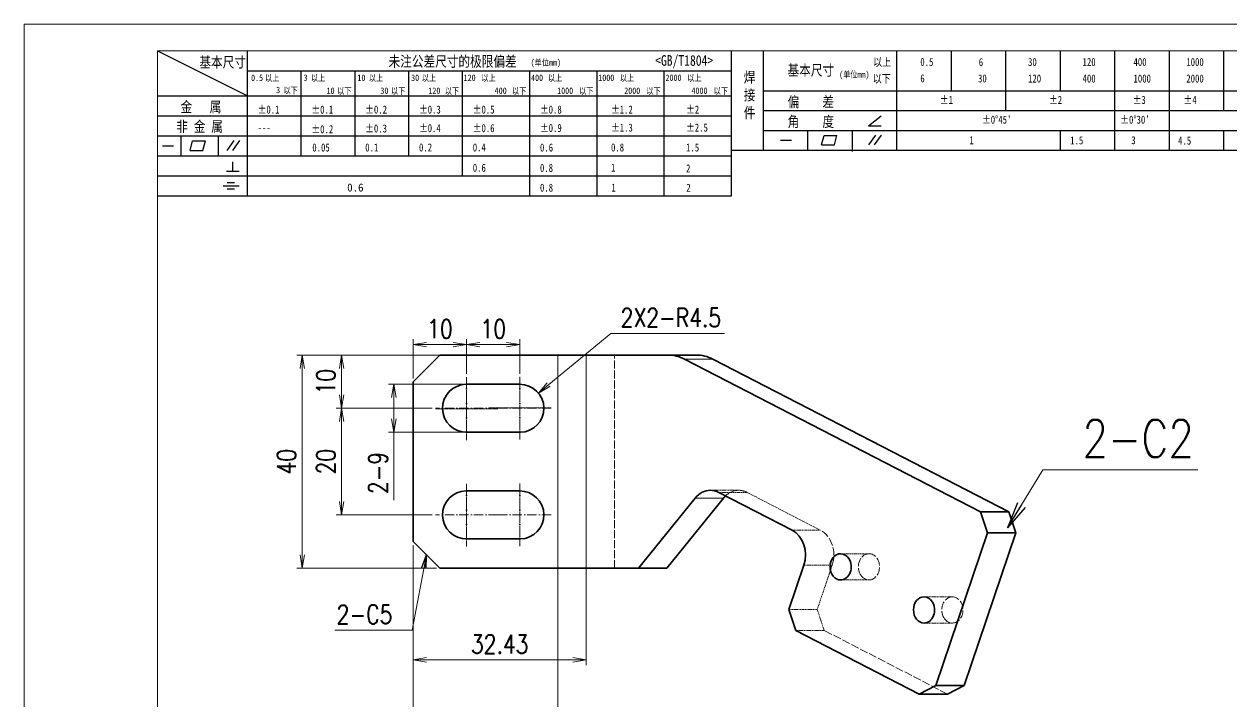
# Model space of a CAD drawing. Header units: millimetres. Extents: x 151684 to 153209, y -40906 to -39954.
# Drawn here: x 151684 to 151910.4, y -40736.4 to -40609.3 of the extents above; entities that cross this region are included whole.
import ezdxf

# ---------------------------------------------------------------- set-up
doc = ezdxf.new("R2010")
doc.units = ezdxf.units.MM
doc.header["$LTSCALE"] = 0.5
for name, pattern in [('AM_ISO02W050x2', [3.75, 3, -0.75]), ('AM_ISO08W050x2', [9, 6, -0.75, 1.5, -0.75]), ('DASHDOT', [18.5, 12, -3, 0.5, -3])]:
    doc.linetypes.add(name, pattern=pattern)
for name, color, linetype, lineweight in [('中心线', 2, 'AM_ISO08W050x2', 18), ('图框', 7, 'Continuous', 18), ('细实线', 3, 'Continuous', 18), ('虚线', 1, 'AM_ISO02W050x2', 18)]:
    doc.layers.add(name, color=color, linetype=linetype, lineweight=lineweight)
doc.layers.add('图\\M+19E79\\M+195B6\\M+18E9A', color=7, linetype='Continuous')
doc.layers.add('打印', color=7, linetype='Continuous', lineweight=15, plot=False)
doc.layers.add('打印-禁用', color=7, linetype='Continuous', lineweight=15, plot=False)
doc.styles.add('DIM', font='romans.shx', dxfattribs={"width": 0.8, "bigfont": 'bigfont.shx'})
doc.styles.add('国标', font='simfang.ttf', dxfattribs={"width": 0.8})
doc.dimstyles.new('DEH 1-1', dxfattribs={"dimtxt": 3.5, "dimasz": 2.5, "dimexe": 1, "dimexo": 0.625, "dimgap": 1.2, "dimtad": 1, "dimtoh": 1, "dimdsep": 46, "dimtxsty": 'DIM', "dimblk": 'OPEN', "dimcen": 0, "dimclrd": 8, "dimclre": 8, "dimclrt": 2, "dimazin": 2, "dimtfac": 0.5, "dimtmove": 0, "dimatfit": 3, "dimldrblk": 'OPEN', "dimfxl": 0, "dimtolj": 2, "dimlwd": 18, "dimlwe": 18, "dimarcsym": 0})
doc.dimstyles.new('DEH 1-1$0', dxfattribs={"dimtxt": 3.5, "dimasz": 2.5, "dimexe": 1, "dimexo": 0.625, "dimgap": 1.2, "dimtad": 1, "dimzin": 9, "dimdsep": 46, "dimtxsty": 'DIM', "dimblk": 'OPEN', "dimcen": 0, "dimclrd": 8, "dimclre": 8, "dimclrt": 2, "dimazin": 2, "dimtfac": 0.5, "dimtmove": 0, "dimatfit": 3, "dimldrblk": 'OPEN', "dimfxl": 0, "dimtolj": 2, "dimlwd": 18, "dimlwe": 18, "dimarcsym": 0})
doc.dimstyles.new('DEH 1-1$4', dxfattribs={"dimtxt": 3.5, "dimasz": 2.5, "dimexe": 1, "dimexo": 0.625, "dimgap": 1.2, "dimtad": 1, "dimtoh": 1, "dimdsep": 46, "dimtxsty": 'DIM', "dimblk": 'OPEN', "dimcen": 0, "dimclrd": 8, "dimclre": 8, "dimclrt": 2, "dimazin": 2, "dimtfac": 0.5, "dimtofl": 0, "dimtmove": 0, "dimatfit": 3, "dimldrblk": 'OPEN', "dimfxl": 0, "dimtolj": 2, "dimlwd": 18, "dimlwe": 18, "dimarcsym": 0})
doc.dimstyles.new('DEH 1-2$7', dxfattribs={"dimscale": 2, "dimtxt": 3.5, "dimasz": 2.5, "dimexe": 1, "dimexo": 0.625, "dimgap": 1.2, "dimtad": 1, "dimdsep": 46, "dimtxsty": 'DIM', "dimblk": 'OPEN', "dimcen": 0, "dimclrd": 8, "dimclre": 8, "dimclrt": 2, "dimazin": 2, "dimtfac": 0.5, "dimtofl": 0, "dimtmove": 0, "dimatfit": 3, "dimldrblk": 'OPEN', "dimfxl": 0, "dimtolj": 2, "dimlwd": 13, "dimlwe": 13, "dimarcsym": 0})

# ---------------------------------------------------------------- blocks, each defined once
blk = doc.blocks.new('GZDEH零件A3图框V01版')
at = {"layer": '图\\M+19E79\\M+195B6\\M+18E9A', "color": 9}
for p, q in [((2882.49, -1554.46), (2899.37, -1562.92)), ((2899.37, -1581.67), (2899.37, -1554.46)), ((2990.09, -1581.67), (2990.09, -1554.46)), ((2996.09, -1573.08), (2996.09, -1554.46)), ((3021.09, -1561.98), (3021.09, -1554.46)), ((3031.31, -1561.98), (3031.31, -1554.46)), ((3041.53, -1561.98), (3041.53, -1554.46)), ((3051.75, -1561.98), (3051.75, -1554.46)), ((3061.98, -1561.98), (3061.98, -1554.46)), ((3072.2, -1561.98), (3072.2, -1554.46)), ((3082.42, -1561.98), (3082.42, -1554.46)), ((2899.37, -1558.24), (2990.09, -1558.24)), ((2909.45, -1574.17), (2909.45, -1558.24)), ((2919.53, -1574.17), (2919.53, -1558.24)), ((2929.61, -1574.17), (2929.61, -1558.24)), ((2939.69, -1577.92), (2939.69, -1558.24)), ((2952.29, -1581.67), (2952.29, -1558.24)), ((2964.89, -1581.67), (2964.89, -1558.24)), ((2977.49, -1581.67), (2977.49, -1558.24)), ((2996.09, -1561.98), (3113.09, -1561.98)), ((3021.09, -1573.08), (3021.09, -1561.98)), ((3041.53, -1565.68), (3041.53, -1561.98)), ((3061.98, -1573.08), (3061.98, -1561.98)), ((3072.2, -1573.08), (3072.2, -1561.98)), ((3082.42, -1565.68), (3082.42, -1561.98)), ((2882.49, -1562.92), (2990.09, -1562.92)), ((2882.49, -1566.67), (2990.09, -1566.67)), ((2996.09, -1565.68), (3113.09, -1565.68)), ((3015.75, -1568.51), (3018.15, -1566.66)), ((3015.75, -1568.51), (3018.15, -1568.51)), ((2882.49, -1570.42), (2990.09, -1570.42)), ((2886.92, -1574.12), (2886.92, -1570.42)), ((2893.91, -1574.12), (2893.91, -1570.42)), ((2996.09, -1569.38), (3113.09, -1569.38)), ((2999.26, -1571.23), (3001.32, -1571.23)), ((3004.42, -1573.08), (3004.42, -1569.38)), ((3006.97, -1572.12), (3007.45, -1570.33)), ((3007.45, -1570.33), (3009.86, -1570.33)), ((3009.39, -1572.12), (3009.86, -1570.33)), ((3012.75, -1573.08), (3012.75, -1569.38)), ((3015.81, -1572.12), (3017.15, -1570.26)), ((3016.89, -1572.12), (3018.23, -1570.26)), ((3051.75, -1573.08), (3051.75, -1569.38)), ((3082.42, -1573.08), (3082.42, -1569.48)), ((2883.43, -1572.27), (2885.49, -1572.27)), ((2888.59, -1573.16), (2889.07, -1571.37)), ((2888.59, -1573.16), (2891, -1573.16)), ((2889.07, -1571.37), (2891.48, -1571.37)), ((2891, -1573.16), (2891.48, -1571.37)), ((2895.52, -1573.16), (2896.85, -1571.3)), ((2896.6, -1573.16), (2897.94, -1571.3)), ((2990.09, -1573.08), (3113.09, -1573.08)), ((3006.97, -1572.12), (3009.39, -1572.12)), ((3012.75, -1573.33), (3012.75, -1573.08)), ((2882.49, -1574.17), (2990.09, -1574.17)), ((2896.58, -1577.05), (2896.58, -1575.28)), ((2882.49, -1577.92), (2990.09, -1577.92)), ((2895.42, -1577.05), (2897.81, -1577.05)), ((2894.79, -1579.77), (2897.77, -1579.77)), ((2895.57, -1579.17), (2896.92, -1579.17)), ((2882.49, -1581.67), (2990.09, -1581.67)), ((2895.57, -1580.37), (2896.93, -1580.37))]:
    blk.add_line(p, q, dxfattribs=at)
at = {"layer": '图框', "linetype": 'Continuous'}
for p, q in [((2882.49, -1554.46), (2882.49, -1832.96)), ((3272.49, -1554.46), (2882.49, -1554.46))]:
    blk.add_line(p, q, dxfattribs=at)
at = {"layer": '打印-禁用', "linetype": 'Continuous'}
for p, q in [((2857.49, -1549.46), (2857.49, -1846.46)), ((3277.49, -1549.46), (2857.49, -1549.46))]:
    blk.add_line(p, q, dxfattribs=at)
at = {"layer": '图\\M+19E79\\M+195B6\\M+18E9A', "color": 9, "style": '国标', "width": 0.8}
for s, height, p in [('基本尺寸', 2, (2890.33, -1557.58)), ('未注公差尺寸的极限偏差', 2, (2925.81, -1557.44)), ('<GB/T1804>', 2, (2975.78, -1557.27)), ('基本尺寸', 2, (3000.6, -1559.1)), ('以上', 1.5, (3016.64, -1557.33)), ('0.5', 1.5, (3025.49, -1557.3)), ('6', 1.5, (3036.45, -1557.34)), ('30', 1.5, (3045.69, -1557.31)), ('120', 1.5, (3055.91, -1557.31)), ('400', 1.5, (3065.46, -1557.31)), ('1000', 1.5, (3075.36, -1557.31)), ('30', 1.2, (2930.04, -1560.11)), ('以下', 1.5, (3016.58, -1560.43)), ('6', 1.5, (3025.49, -1560.38)), ('30', 1.5, (3036.31, -1560.39)), ('120', 1.5, (3045.69, -1560.41)), ('400', 1.5, (3055.91, -1560.41)), ('1000', 1.5, (3065.46, -1560.41)), ('2000', 1.5, (3075.36, -1560.41)), ('金   属', 2, (2886.82, -1565.98)), ('偏    差', 2, (3000.6, -1565.04)), ('±1', 1.5, (3029.16, -1564.42)), ('±2', 1.5, (3049.61, -1564.42)), ('±3', 1.5, (3065.3, -1564.42)), ('±4', 1.5, (3074.85, -1564.42)), ('±0.1', 1.5, (2901.27, -1566.23)), ('±0.1', 1.5, (2911.35, -1566.23)), ('±0.2', 1.5, (2921.43, -1566.23)), ('±0.3', 1.5, (2931.51, -1566.23)), ('±0.5', 1.5, (2941.59, -1566.23)), ('±0.8', 1.5, (2954.19, -1566.23)), ('±1.2', 1.5, (2967.51, -1566.23)), ('±2', 1.5, (2981.58, -1566.23)), ('角    度', 2, (3000.6, -1568.74)), ("±0%%D45'", 1.5, (3037.06, -1568.12)), ("±0%%D30'", 1.5, (3062.98, -1568.12)), ('非 金 属', 2, (2886.02, -1569.65)), ('±0.2', 1.5, (2911.35, -1569.92)), ('±0.3', 1.5, (2921.43, -1569.77)), ('±0.4', 1.5, (2931.51, -1569.71)), ('±0.6', 1.5, (2941.59, -1569.71)), ('±0.9', 1.5, (2954.19, -1569.68)), ('±1.3', 1.5, (2967.51, -1569.62)), ('±2.5', 1.5, (2981.58, -1569.61)), ('---', 1.5, (2901.27, -1569.65)), ('1', 1.5, (3034.69, -1571.98)), ('1.5', 1.5, (3053.59, -1572.01)), ('3', 1.5, (3065.05, -1571.98)), ('4.5', 1.5, (3073.82, -1572.05)), ('0.1', 1.5, (2921.43, -1573.34)), ('0.2', 1.5, (2931.51, -1573.33)), ('0.4', 1.5, (2941.59, -1573.33)), ('0.6', 1.5, (2954.19, -1573.35)), ('0.8', 1.5, (2967.51, -1573.33)), ('1.5', 1.5, (2981.58, -1573.34)), ('0.6', 1.5, (2941.59, -1577.14)), ('0.8', 1.5, (2954.19, -1577.17)), ('1', 1.5, (2967.51, -1577.12)), ('2', 1.5, (2981.58, -1577.26)), ('0.8', 1.5, (2954.19, -1580.87)), ('1', 1.5, (2967.59, -1580.86)), ('2', 1.5, (2981.62, -1580.89))]:
    blk.add_text(s, height=height, dxfattribs=at).set_placement(p)
at = {"layer": '图\\M+19E79\\M+195B6\\M+18E9A', "color": 9, "lineweight": 15, "style": '国标', "width": 0.8}
for s, p in [('(单位mm)', (2952.44, -1557.27)), ('0.5', (2900.03, -1560.11)), ('以上', (2902.64, -1560.16)), ('3', (2909.88, -1560.11)), ('以上', (2911.25, -1560.16)), ('10', (2919.96, -1560.11)), ('以上', (2922.09, -1560.16)), ('以上', (2932.02, -1560.16)), ('120', (2939.88, -1560.11)), ('以上', (2943.21, -1560.16)), ('400', (2952.52, -1560.11)), ('以上', (2955.68, -1560.16)), ('1000', (2965.12, -1560.11)), ('以上', (2969.16, -1560.16)), ('2000', (2977.72, -1560.11)), ('以上', (2981.8, -1560.16)), ('(单位mm)', (3010.27, -1559.51)), ('3', (2904.73, -1562.41)), ('以下', (2906.1, -1562.46)), ('10', (2914.19, -1562.54)), ('以下', (2916.18, -1562.59)), ('30', (2924.27, -1562.54)), ('以下', (2926.26, -1562.59)), ('120', (2933.26, -1562.54)), ('以下', (2936.34, -1562.59)), ('400', (2945.7, -1562.54)), ('以下', (2948.94, -1562.59)), ('1000', (2957.41, -1562.54)), ('以下', (2961.54, -1562.59)), ('2000', (2969.99, -1562.54)), ('以下', (2974.14, -1562.59)), ('4000', (2982.59, -1562.54)), ('以下', (2986.74, -1562.59))]:
    blk.add_text(s, height=1.2, dxfattribs=at).set_placement(p)
at = {"layer": '图\\M+19E79\\M+195B6\\M+18E9A', "color": 9, "lineweight": 13, "style": '国标'}
blk.add_text('0.6', height=1.5, dxfattribs=at).set_placement((2918.05, -1580.85))
at = {"layer": '图\\M+19E79\\M+195B6\\M+18E9A', "color": 9, "style": '国标'}
for s, insert, char_height, width, attachment_point in [('焊\\P接\\P件', (2992.39, -1558.41), 2, 3.1877, 1), ('0.05', (2911.51, -1573.37), 1.5, 5.1982, 7)]:
    blk.add_mtext(s, dxfattribs=dict(at, insert=insert, char_height=char_height, width=width, attachment_point=attachment_point))
blk = doc.blocks.new('DEH A3')
at = {"layer": '图框'}
blk.add_blockref('GZDEH零件A3图框V01版', (-2857.49, 1846.46), dxfattribs=at)
blk = doc.blocks.new('_Open')
at = {"color": 0, "linetype": 'ByBlock', "lineweight": -2}
for p, q in [((-1, 0.167), (0, 0)), ((-1, -0.167), (0, 0)), ((0, 0), (-1, 0))]:
    blk.add_line(p, q, dxfattribs=at)
blk = doc.blocks.new('*D11')
at = {"layer": 'Defpoints', "color": 0, "transparency": 16777216}
for p in [(151761.93, -40671.39), (151736.13, -40711.39), (151761.93, -40711.39)]:
    blk.add_point(p, dxfattribs=at)
at = {"layer": '细实线', "color": 8, "lineweight": 18, "transparency": 16777216}
for p, q in [((151761.3, -40671.39), (151735.13, -40671.39)), ((151736.13, -40673.89), (151736.13, -40708.89)), ((151761.3, -40711.39), (151735.13, -40711.39))]:
    blk.add_line(p, q, dxfattribs=at)
at = {"layer": '细实线', "color": 8, "lineweight": 18, "transparency": 16777216, "xscale": 2.5, "yscale": 2.5, "zscale": 2.5}
for p, rotation in [((151736.13, -40671.39), 90), ((151736.13, -40711.39), 270)]:
    blk.add_blockref('_Open', p, dxfattribs=dict(at, rotation=rotation))
at = {"layer": '细实线', "color": 2, "transparency": 16777216, "insert": (151733.18, -40691.39), "char_height": 3.5, "attachment_point": 5, "rotation": 90, "style": 'DIM'}
blk.add_mtext('\\A2;40', dxfattribs=at)
blk = doc.blocks.new('*D12')
at = {"layer": 'Defpoints', "color": 0, "transparency": 16777216}
for p in [(151743.51, -40671.39), (151763.09, -40671.39), (151761.08, -40681.38)]:
    blk.add_point(p, dxfattribs=at)
at = {"layer": '细实线', "color": 8, "lineweight": 18, "transparency": 16777216}
for p, q in [((151762.46, -40671.39), (151742.51, -40671.39)), ((151743.51, -40678.88), (151743.51, -40673.89)), ((151760.45, -40681.38), (151742.51, -40681.38))]:
    blk.add_line(p, q, dxfattribs=at)
at = {"layer": '细实线', "color": 8, "lineweight": 18, "transparency": 16777216, "xscale": 2.5, "yscale": 2.5, "zscale": 2.5}
for p, rotation in [((151743.51, -40671.39), 90), ((151743.51, -40681.38), 270)]:
    blk.add_blockref('_Open', p, dxfattribs=dict(at, rotation=rotation))
at = {"layer": '细实线', "color": 2, "transparency": 16777216, "insert": (151740.56, -40676.39), "char_height": 3.5, "attachment_point": 5, "rotation": 90, "style": 'DIM'}
blk.add_mtext('\\A2;10', dxfattribs=at)
blk = doc.blocks.new('*D13')
at = {"layer": 'Defpoints', "color": 0, "transparency": 16777216}
for p in [(151761.08, -40681.38), (151743.51, -40701.38), (151761.08, -40701.38)]:
    blk.add_point(p, dxfattribs=at)
at = {"layer": '细实线', "color": 8, "lineweight": 18, "transparency": 16777216}
for p, q in [((151760.45, -40681.38), (151742.51, -40681.38)), ((151743.51, -40683.88), (151743.51, -40698.88)), ((151760.45, -40701.38), (151742.51, -40701.38))]:
    blk.add_line(p, q, dxfattribs=at)
at = {"layer": '细实线', "color": 8, "lineweight": 18, "transparency": 16777216, "xscale": 2.5, "yscale": 2.5, "zscale": 2.5}
for p, rotation in [((151743.51, -40681.38), 90), ((151743.51, -40701.38), 270)]:
    blk.add_blockref('_Open', p, dxfattribs=dict(at, rotation=rotation))
at = {"layer": '细实线', "color": 2, "transparency": 16777216, "insert": (151740.56, -40691.38), "char_height": 3.5, "attachment_point": 5, "rotation": 90, "style": 'DIM'}
blk.add_mtext('\\A2;20', dxfattribs=at)
blk = doc.blocks.new('*D20')
at = {"layer": 'Defpoints', "color": 0, "transparency": 16777216}
for p in [(151756.93, -40669.44), (151756.93, -40676.39), (151766.93, -40675.53)]:
    blk.add_point(p, dxfattribs=at)
at = {"layer": '细实线', "color": 8, "lineweight": 18, "transparency": 16777216}
for p, q in [((151756.93, -40675.77), (151756.93, -40668.44)), ((151766.93, -40674.9), (151766.93, -40668.44)), ((151764.43, -40669.44), (151759.43, -40669.44))]:
    blk.add_line(p, q, dxfattribs=at)
at = {"layer": '细实线', "color": 8, "lineweight": 18, "transparency": 16777216, "xscale": 2.5, "yscale": 2.5, "zscale": 2.5, "rotation": 180}
blk.add_blockref('_Open', (151756.93, -40669.44), dxfattribs=at)
at = {"layer": '细实线', "color": 8, "lineweight": 18, "transparency": 16777216, "xscale": 2.5, "yscale": 2.5, "zscale": 2.5}
blk.add_blockref('_Open', (151766.93, -40669.44), dxfattribs=at)
at = {"layer": '细实线', "color": 2, "transparency": 16777216, "insert": (151761.93, -40666.49), "char_height": 3.5, "attachment_point": 5, "style": 'DIM'}
blk.add_mtext('\\A2;10', dxfattribs=at)
blk = doc.blocks.new('*D21')
at = {"layer": 'Defpoints', "color": 0, "transparency": 16777216}
for p in [(151776.93, -40669.44), (151766.93, -40675.53), (151776.93, -40675.53)]:
    blk.add_point(p, dxfattribs=at)
at = {"layer": '细实线', "color": 8, "lineweight": 18, "transparency": 16777216}
for p, q in [((151766.93, -40674.9), (151766.93, -40668.44)), ((151776.93, -40674.9), (151776.93, -40668.44)), ((151769.43, -40669.44), (151774.43, -40669.44))]:
    blk.add_line(p, q, dxfattribs=at)
at = {"layer": '细实线', "color": 8, "lineweight": 18, "transparency": 16777216, "xscale": 2.5, "yscale": 2.5, "zscale": 2.5, "rotation": 180}
blk.add_blockref('_Open', (151766.93, -40669.44), dxfattribs=at)
at = {"layer": '细实线', "color": 8, "lineweight": 18, "transparency": 16777216, "xscale": 2.5, "yscale": 2.5, "zscale": 2.5}
blk.add_blockref('_Open', (151776.93, -40669.44), dxfattribs=at)
at = {"layer": '细实线', "color": 2, "transparency": 16777216, "insert": (151771.93, -40666.49), "char_height": 3.5, "attachment_point": 5, "style": 'DIM'}
blk.add_mtext('\\A2;10', dxfattribs=at)
blk = doc.blocks.new('*D22')
at = {"layer": 'Defpoints', "color": 0, "transparency": 16777216}
for p in [(151780.4, -40678.52), (151776.93, -40681.38)]:
    blk.add_point(p, dxfattribs=at)
at = {"layer": '细实线', "color": 8, "lineweight": 18, "transparency": 16777216}
for p, q in [((151793.97, -40667.33), (151782.33, -40676.93)), ((151815.31, -40667.33), (151793.97, -40667.33))]:
    blk.add_line(p, q, dxfattribs=at)
at = {"layer": '细实线', "color": 8, "lineweight": 18, "transparency": 16777216, "xscale": 2.5, "yscale": 2.5, "zscale": 2.5, "rotation": 219.4938824440871}
blk.add_blockref('_Open', (151780.4, -40678.52), dxfattribs=at)
at = {"layer": '细实线', "color": 2, "transparency": 16777216, "insert": (151805.24, -40664.38), "char_height": 3.5, "attachment_point": 5, "style": 'DIM'}
blk.add_mtext('\\A2;{\\Fromans,bigfont|c134;2X2-}R4.5', dxfattribs=at)
blk = doc.blocks.new('*D23')
at = {"layer": 'Defpoints', "color": 0, "transparency": 16777216}
for p in [(151766.93, -40676.88), (151753.28, -40685.88), (151767.01, -40685.88)]:
    blk.add_point(p, dxfattribs=at)
at = {"layer": '细实线', "color": 8, "lineweight": 18, "transparency": 16777216}
for p, q in [((151766.3, -40676.88), (151752.28, -40676.88)), ((151753.28, -40679.38), (151753.28, -40683.38)), ((151766.38, -40685.88), (151752.28, -40685.88)), ((151753.28, -40685.88), (151753.28, -40698.64))]:
    blk.add_line(p, q, dxfattribs=at)
at = {"layer": '细实线', "color": 8, "lineweight": 18, "transparency": 16777216, "xscale": 2.5, "yscale": 2.5, "zscale": 2.5}
for p, rotation in [((151753.28, -40676.88), 90), ((151753.28, -40685.88), 270)]:
    blk.add_blockref('_Open', p, dxfattribs=dict(at, rotation=rotation))
at = {"layer": '细实线', "color": 2, "transparency": 16777216, "insert": (151750.33, -40693.51), "char_height": 3.5, "attachment_point": 5, "rotation": 90, "style": 'DIM'}
blk.add_mtext('\\A2;{\\Fromans,bigfont|c134;2-}9', dxfattribs=at)
blk = doc.blocks.new('*D85')
at = {"layer": 'Defpoints', "color": 0, "transparency": 16777216}
for p in [(151756.93, -40706.39), (151789.36, -40706.39), (151789.36, -40728.56)]:
    blk.add_point(p, dxfattribs=at)
at = {"layer": '细实线', "color": 8, "lineweight": 18, "transparency": 16777216}
for p, q in [((151756.93, -40707.02), (151756.93, -40729.56)), ((151789.36, -40707.02), (151789.36, -40729.56)), ((151759.43, -40728.56), (151786.86, -40728.56))]:
    blk.add_line(p, q, dxfattribs=at)
at = {"layer": '细实线', "color": 8, "lineweight": 18, "transparency": 16777216, "xscale": 2.5, "yscale": 2.5, "zscale": 2.5, "rotation": 180}
blk.add_blockref('_Open', (151756.93, -40728.56), dxfattribs=at)
at = {"layer": '细实线', "color": 8, "lineweight": 18, "transparency": 16777216, "xscale": 2.5, "yscale": 2.5, "zscale": 2.5}
blk.add_blockref('_Open', (151789.36, -40728.56), dxfattribs=at)
at = {"layer": '细实线', "color": 2, "transparency": 16777216, "insert": (151773.14, -40725.61), "char_height": 3.5, "attachment_point": 5, "style": 'DIM'}
blk.add_mtext('\\A2;32.43', dxfattribs=at)
blk = doc.blocks.new('*D86')
at = {"layer": 'Defpoints', "color": 0, "transparency": 16777216}
for p in [(151756.93, -40706.39), (151784.05, -40706.39), (151784.05, -40748.42)]:
    blk.add_point(p, dxfattribs=at)
at = {"layer": '细实线', "color": 8, "lineweight": 18, "transparency": 16777216}
for p, q in [((151756.93, -40707.02), (151756.93, -40749.42)), ((151784.05, -40707.02), (151784.05, -40749.42)), ((151759.43, -40748.42), (151781.55, -40748.42))]:
    blk.add_line(p, q, dxfattribs=at)
at = {"layer": '细实线', "color": 8, "lineweight": 18, "transparency": 16777216, "xscale": 2.5, "yscale": 2.5, "zscale": 2.5, "rotation": 180}
blk.add_blockref('_Open', (151756.93, -40748.42), dxfattribs=at)
at = {"layer": '细实线', "color": 8, "lineweight": 18, "transparency": 16777216, "xscale": 2.5, "yscale": 2.5, "zscale": 2.5}
blk.add_blockref('_Open', (151784.05, -40748.42), dxfattribs=at)
at = {"layer": '细实线', "color": 2, "transparency": 16777216, "insert": (151770.49, -40745.47), "char_height": 3.5, "attachment_point": 5, "style": 'DIM'}
blk.add_mtext('\\A2;27.12', dxfattribs=at)

msp = doc.modelspace()

# ---------------------------------------------------------------- linework, layer by layer
at = {"color": 7, "lineweight": 35, "ltscale": 0.176777}
for p, q in [((151756.927, -40676.392), (151761.927, -40671.392)), ((151756.927, -40706.392), (151761.927, -40711.392))]:
    msp.add_line(p, q, dxfattribs=at)
at = {"color": 7, "lineweight": 35}
for p, q in [((151761.927, -40671.392), (151784.05, -40671.392)), ((151807.782, -40672.162), (151863.254, -40700.813)), ((151813.093, -40672.162), (151868.564, -40700.813)), ((151756.927, -40706.392), (151756.927, -40676.392)), ((151864.557, -40704.736), (151854.925, -40733.348)), ((151869.868, -40704.736), (151860.236, -40733.348)), ((151761.927, -40711.392), (151784.05, -40711.392)), ((151851.757, -40734.963), (151828.658, -40723.032))]:
    msp.add_line(p, q, dxfattribs=at)
at = {"color": 7, "lineweight": 13}
for p, q in [((151784.05, -40711.392), (151784.05, -40671.392)), ((151789.361, -40711.392), (151789.361, -40671.392))]:
    msp.add_line(p, q, dxfattribs=at)
at = {"color": 7, "lineweight": 35, "ltscale": 0.132771}
for p, q in [((151789.361, -40671.392), (151784.05, -40671.392)), ((151804.675, -40671.392), (151809.986, -40671.392)), ((151863.254, -40700.813), (151868.564, -40700.813)), ((151864.557, -40704.736), (151869.868, -40704.736)), ((151789.361, -40711.392), (151784.05, -40711.392)), ((151804.459, -40711.392), (151799.148, -40711.392)), ((151854.925, -40733.348), (151860.236, -40733.348)), ((151851.757, -40734.963), (151857.068, -40734.963))]:
    msp.add_line(p, q, dxfattribs=at)
at = {"color": 7, "lineweight": 35, "ltscale": 0.382853}
msp.add_line((151789.361, -40671.392), (151804.675, -40671.392), dxfattribs=at)
at = {"color": 7, "lineweight": 13, "ltscale": 0.132771}
for p, q in [((151807.782, -40672.162), (151813.093, -40672.162)), ((151815.093, -40698.22), (151809.782, -40698.22))]:
    msp.add_line(p, q, dxfattribs=at)
at = {"color": 7, "lineweight": 35, "ltscale": 0.032954}
for p, q in [((151766.849, -40676.879), (151766.927, -40676.878)), ((151766.849, -40696.879), (151768.167, -40696.856))]:
    msp.add_line(p, q, dxfattribs=at)
at = {"color": 7, "lineweight": 35, "ltscale": 0.25}
for p, q in [((151777.004, -40676.878), (151766.927, -40676.878)), ((151777.004, -40685.878), (151767.006, -40685.878)), ((151777.004, -40696.878), (151767.006, -40696.878)), ((151777.004, -40705.878), (151767.006, -40705.878))]:
    msp.add_line(p, q, dxfattribs=at)
at = {"color": 7, "lineweight": 35, "ltscale": 0.38798}
msp.add_line((151827.978, -40704.263), (151814.19, -40697.141), dxfattribs=at)
at = {"color": 7, "lineweight": 35, "ltscale": 0.423212}
for p, q in [((151809.782, -40698.22), (151799.148, -40711.392)), ((151804.459, -40711.392), (151815.093, -40698.22))]:
    msp.add_line(p, q, dxfattribs=at)
at = {"color": 7, "lineweight": 35, "ltscale": 0.103358}
for p, q in [((151863.254, -40700.813), (151864.557, -40704.736)), ((151868.564, -40700.813), (151869.868, -40704.736)), ((151828.658, -40723.032), (151827.354, -40719.108))]:
    msp.add_line(p, q, dxfattribs=at)
at = {"color": 7, "lineweight": 35, "ltscale": 0.244684}
msp.add_line((151789.361, -40711.392), (151799.148, -40711.392), dxfattribs=at)
at = {"color": 7, "lineweight": 35, "ltscale": 0.219121}
msp.add_line((151830.151, -40710.802), (151827.354, -40719.108), dxfattribs=at)
at = {"color": 7, "lineweight": 35, "ltscale": 0.088881}
for p, q in [((151851.757, -40734.963), (151854.925, -40733.348)), ((151857.068, -40734.963), (151860.236, -40733.348))]:
    msp.add_line(p, q, dxfattribs=at)
at = {"color": 7, "lineweight": 35}
for centre, start, end in [((151766.927, -40681.378), 90.99365, 270.99365), ((151776.926, -40681.378), 270.99365, 90.99365), ((151766.927, -40701.378), 90.99365, 270.99365), ((151776.926, -40701.378), 270.99365, 90.99365)]:
    msp.add_arc(centre, 4.5, start, end, dxfattribs=at)
for centre, major_axis, start_param, end_param in [((151804.675, -40681.392), (0, 10), 5.8881253, 6.2831853), ((151809.986, -40681.392), (0, -10), 2.7465326, 3.1415927), ((151812.636, -40701.756), (0, 5), 6.2831848, 7.0685835), ((151812.636, -40701.756), (0, 5), 5.8881253, 6.2831848), ((151817.947, -40701.756), (0, -5), 3.801039, 3.9269908), ((151826.425, -40708.877), (0, 5), 4.317329, 5.8881253), ((151837.044, -40711.112), (0, 2.458), 6.2831489, 9.4247415), ((151837.044, -40711.112), (0, 2.458), 5.3881253, 6.2831489), ((151837.044, -40711.112), (0, 2.458), 3.1415562, 5.3881253), ((151852.692, -40719.194), (0, 2.458), 6.2831489, 9.4247415), ((151852.692, -40719.194), (0, 2.458), 5.3881253, 6.2831489), ((151852.692, -40719.194), (0, 2.458), 3.1415562, 5.3881253)]:
    msp.add_ellipse(centre, major_axis=major_axis, ratio=0.8073362, start_param=start_param, end_param=end_param, dxfattribs=at)
at = {"layer": '中心线', "ltscale": 0.292499}
for p, q in [((151776.926, -40675.455), (151776.926, -40687.155)), ((151776.926, -40695.455), (151776.926, -40707.155))]:
    msp.add_line(p, q, dxfattribs=at)
at = {"layer": '中心线', "linetype": 'DASHDOT', "lineweight": 13, "ltscale": 0.2925}
for p, q in [((151766.927, -40675.528), (151766.927, -40687.229)), ((151776.926, -40675.528), (151776.926, -40687.229)), ((151772.777, -40681.378), (151761.077, -40681.378)), ((151782.776, -40681.378), (151771.076, -40681.378)), ((151766.927, -40695.528), (151766.927, -40707.229)), ((151776.926, -40695.528), (151776.926, -40707.229)), ((151772.777, -40701.378), (151761.077, -40701.378)), ((151782.776, -40701.378), (151771.076, -40701.378))]:
    msp.add_line(p, q, dxfattribs=at)
at = {"layer": '中心线', "ltscale": 0.2925}
for p, q in [((151766.927, -40675.629), (151766.927, -40687.329)), ((151772.777, -40681.478), (151761.077, -40681.478)), ((151782.776, -40681.305), (151771.076, -40681.305)), ((151766.927, -40695.629), (151766.927, -40707.329))]:
    msp.add_line(p, q, dxfattribs=at)
at = {"layer": '打印'}
msp.add_lwpolyline([(151683.988, -40609.335), (152103.988, -40609.335), (152103.988, -40906.335), (151683.988, -40906.335)], close=True, dxfattribs=at)
at = {"layer": '虚线'}
for p, q in [((151784.05, -40711.392), (151784.05, -40671.392)), ((151794.671, -40711.392), (151794.671, -40671.392)), ((151857.068, -40734.963), (151833.968, -40723.032))]:
    msp.add_line(p, q, dxfattribs=at)
at = {"layer": '虚线', "ltscale": 0.132771}
for p, q in [((151817.947, -40696.756), (151812.636, -40696.756)), ((151819.501, -40697.141), (151814.19, -40697.141)), ((151827.978, -40704.263), (151833.289, -40704.263)), ((151837.044, -40708.653), (151842.355, -40708.653)), ((151830.151, -40710.802), (151835.461, -40710.802)), ((151837.044, -40713.57), (151842.355, -40713.57)), ((151852.692, -40716.735), (151858.003, -40716.735)), ((151827.354, -40719.108), (151832.665, -40719.108)), ((151852.692, -40721.652), (151858.003, -40721.652)), ((151828.658, -40723.032), (151833.968, -40723.032))]:
    msp.add_line(p, q, dxfattribs=at)
at = {"layer": '虚线', "ltscale": 0.38798}
msp.add_line((151819.501, -40697.141), (151833.289, -40704.263), dxfattribs=at)
at = {"layer": '虚线', "ltscale": 0.219121}
msp.add_line((151835.461, -40710.802), (151832.665, -40719.108), dxfattribs=at)
at = {"layer": '虚线', "ltscale": 0.103358}
msp.add_line((151833.968, -40723.032), (151832.665, -40719.108), dxfattribs=at)
at = {"layer": '虚线'}
for centre, major_axis, start_param, end_param in [((151817.947, -40701.756), (0, -5), 3.1415921, 3.801039), ((151817.947, -40701.756), (0, -5), 2.7465326, 3.1415921), ((151831.736, -40708.877), (0, -5), 1.1757363, 2.7465326), ((151842.355, -40711.112), (0, -2.458), 3.1415562, 5.3881253), ((151842.355, -40711.112), (0, -2.458), 6.2831489, 9.4247415), ((151842.355, -40711.112), (0, -2.458), 5.3881253, 6.2831489), ((151858.003, -40719.194), (0, -2.458), 3.1415562, 5.3881253), ((151858.003, -40719.194), (0, -2.458), 6.2831489, 9.4247415), ((151858.003, -40719.194), (0, -2.458), 5.3881253, 6.2831489)]:
    msp.add_ellipse(centre, major_axis=major_axis, ratio=0.8073362, start_param=start_param, end_param=end_param, dxfattribs=at)

# ---------------------------------------------------------------- block references
at = {"layer": '图框'}
msp.add_blockref('DEH A3', (151683.988, -40906.335), dxfattribs=at)

# ---------------------------------------------------------------- texts
at = {"layer": '细实线', "color": 2, "style": 'DIM'}
for s, insert, char_height, width, attachment_point in [('{\\Fromans,bigfont|c134;\\P2-C2}', (151882.388, -40690.549), 7, 4.56791, 7), ('{\\Fromans,bigfont|c134;\\P2-C5}', (151753.017, -40721.783), 3.5, 3.92136, 9)]:
    msp.add_mtext(s, dxfattribs=dict(at, insert=insert, char_height=char_height, width=width, attachment_point=attachment_point))

# ---------------------------------------------------------------- dimensions: what is measured, and where the dimension line sits
at = {"layer": '细实线'}
dim = msp.add_radius_dim(center=(151776.926, -40681.378), mpoint=(151780.399, -40678.516), text='{\\Fromans,bigfont|c134;2X2-}<>', dimstyle='DEH 1-1$4', dxfattribs=at)
dim.commit()
dim.dimension.update_dxf_attribs({"geometry": '*D22', "text_midpoint": (151805.239, -40667.33), "dimtype": 164})
for base, p2, picture, middle in [((151756.927, -40669.442), (151756.927, -40676.392), '*D20', (151761.927, -40666.492)), ((151776.926, -40669.442), (151776.926, -40675.528), '*D21', (151771.927, -40666.492))]:
    dim = msp.add_linear_dim(base=base, p1=(151766.927, -40675.528), p2=p2, dimstyle='DEH 1-1$0', dxfattribs=at)
    dim.commit()
    dim.dimension.update_dxf_attribs({"geometry": picture, "text_midpoint": middle})
dim = msp.add_linear_dim(base=(151736.127, -40711.392), p1=(151761.927, -40671.392), p2=(151761.927, -40711.392), angle=90, dimstyle='DEH 1-1$0', dxfattribs=at)
dim.commit()
dim.dimension.update_dxf_attribs({"geometry": '*D11', "text_midpoint": (151733.177, -40691.392)})
for base, p2, picture, middle in [((151743.511, -40671.392), (151763.087, -40671.392), '*D12', (151740.561, -40676.385)), ((151743.511, -40701.378), (151761.077, -40701.378), '*D13', (151740.561, -40691.378))]:
    dim = msp.add_linear_dim(base=base, p1=(151761.077, -40681.378), p2=p2, angle=90, dimstyle='DEH 1-1$0', override={"dimdec": 1}, dxfattribs=at)
    dim.commit()
    dim.dimension.update_dxf_attribs({"geometry": picture, "text_midpoint": middle})
dim = msp.add_linear_dim(base=(151753.276, -40685.878), p1=(151766.927, -40676.878), p2=(151767.006, -40685.878), angle=90, text='{\\Fromans,bigfont|c134;2-}<>', dimstyle='DEH 1-1$0', dxfattribs=at)
dim.commit()
dim.dimension.update_dxf_attribs({"geometry": '*D23', "text_midpoint": (151750.326, -40693.511)})
for base, p2, picture, middle in [((151789.361, -40728.565), (151789.361, -40706.392), '*D85', (151773.144, -40725.615)), ((151784.05, -40748.424), (151784.05, -40706.392), '*D86', (151770.488, -40745.474))]:
    dim = msp.add_linear_dim(base=base, p1=(151756.927, -40706.392), p2=p2, dimstyle='DEH 1-1$0', override={"dimarcsym": 1}, dxfattribs=at)
    dim.commit()
    dim.dimension.update_dxf_attribs({"geometry": picture, "text_midpoint": middle})

# ---------------------------------------------------------------- leaders
at = {"layer": '细实线', "annotation_type": 0, "has_hookline": 1}
for points, dimstyle, hookline_direction, text_width in [([(151868.312, -40703.774), (151874.988, -40692.949), (151879.988, -40692.949)], 'DEH 1-2$7', 0, 21.6), ([(151759.427, -40708.892), (151756.717, -40722.983), (151754.217, -40722.983)], 'DEH 1-1', 1, 10.8)]:
    msp.add_leader(points, dimstyle=dimstyle, override={"dimgap": 1.2, "dimtad": 1}, dxfattribs=dict(at, hookline_direction=hookline_direction, text_width=text_width))

doc.saveas('drawing.dxf')
